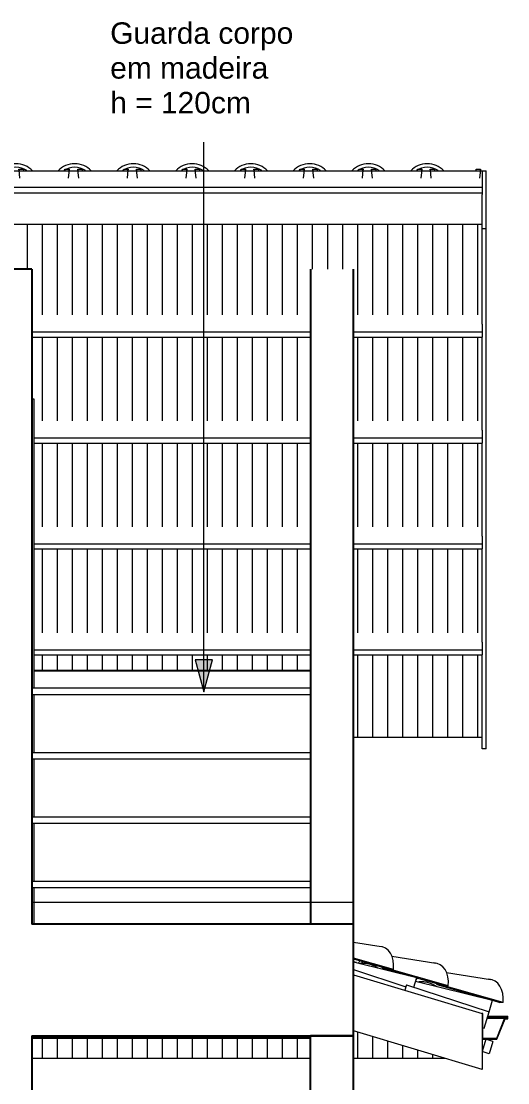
# Model space of a CAD drawing. Header units: millimetres. Extents: x -12976 to 58202, y -2238 to 7407.
# Drawn here: x 30806 to 33076, y 2461 to 7407 of the extents above; entities that cross this region are included whole.
import ezdxf

# ---------------------------------------------------------------- set-up
doc = ezdxf.new("R2010")
doc.units = ezdxf.units.MM
for name, color, linetype, lineweight in [('A-AREA', 32, 'Continuous', 9), ('A-DOOR', 31, 'Continuous', 9), ('A-GENM', 13, 'Continuous', 9), ('A-GLAZ-CURT', 52, 'Continuous', 9), ('A-GLAZ-CWMG', 51, 'Continuous', 9), ('A-ROOF', 132, 'Continuous', 9), ('A-ROOF-OTLN', 132, 'Continuous', 9), ('A-ROOF-PATT', 132, 'Continuous', 9), ('A-WALL', 113, 'Continuous', 25), ('Corrimão', 7, 'Continuous', 9), ('Corrimãos superiores', 7, 'Continuous', 9), ('G-ANNO-TEXT', 231, 'Continuous', 9), ('S-COLS', 52, 'Continuous', 25)]:
    doc.layers.add(name, color=color, linetype=linetype, lineweight=lineweight)
doc.styles.add('Arial', font='arial.ttf', dxfattribs={"height": 100})

# ---------------------------------------------------------------- blocks, each defined once
blk = doc.blocks.new('Rectangular Mullion - Ripa-4229791-FACHADA LATERAL DIREITA')
at = {"layer": 'A-GLAZ-CWMG'}
for p, q in [((-19919.7, 6632.9), (-3199.7, 6632.9)), ((-3199.7, 6632.9), (-3199.7, 6605.1)), ((-3199.7, 6605.1), (-19919.7, 6605.1)), ((-3199.7, 6605.1), (-3199.7, 6599.3))]:
    blk.add_line(p, q, dxfattribs=at)
blk = doc.blocks.new('Rectangular Mullion - Terça-4255527-FACHADA LATERAL DIREITA')
at = {"layer": 'A-GLAZ-CWMG'}
for p, q in [((-3199.7, 4513.6), (-3199.7, 4476.4)), ((-3999.7, 4476.4), (-5289.7, 4476.4)), ((-5289.7, 4454.2), (-3999.7, 4454.2)), ((-3199.7, 4476.4), (-3799.7, 4476.4)), ((-3799.7, 4454.2), (-3199.7, 4454.2)), ((-3199.7, 4476.4), (-3199.7, 4454.2))]:
    blk.add_line(p, q, dxfattribs=at)
blk = doc.blocks.new('Rectangular Mullion - Terça-V61-FACHADA LATERAL DIREITA')
at = {"layer": 'A-GLAZ-CWMG'}
for p, q in [((-3199.7, 5994.7), (-3199.7, 5957.6)), ((-3999.7, 5957.6), (-5299.7, 5957.6)), ((-5299.7, 5935.3), (-3999.7, 5935.3)), ((-3199.7, 5957.6), (-3799.7, 5957.6)), ((-3799.7, 5935.3), (-3199.7, 5935.3)), ((-3199.7, 5957.6), (-3199.7, 5935.3))]:
    blk.add_line(p, q, dxfattribs=at)
blk = doc.blocks.new('Rectangular Mullion - Caibro-4037507-FACHADA LATERAL DIREITA')
at = {"layer": 'A-GLAZ-CWMG'}
for q in [(-3199.7, 2668.7), (-3199.7, 2606)]:
    blk.add_line((-3182.4, 2663.5), q, dxfattribs=at)
blk = doc.blocks.new('Guarda-corpo - Guarda-corpo-3921231-FACHADA LATERAL DIREITA')
at = {"layer": 'Corrimão'}
for p, q in [((-5299.650772, 4000), (-3999.650772, 4000)), ((-5299.650772, 3970), (-3999.650772, 3970)), ((-5299.650772, 3700), (-3999.650772, 3700)), ((-5299.650772, 3670), (-3999.650772, 3670)), ((-5299.650772, 3400), (-3999.650772, 3400)), ((-5299.650772, 3370), (-3999.650772, 3370))]:
    blk.add_line(p, q, dxfattribs=at)
blk = doc.blocks.new('Tipo de corrimão superior - Corrimão superior_Interno_-3921427-FACHADA LATERAL DIREITA')
at = {"layer": 'Corrimãos superiores'}
for p, q in [((-3999.650772, 4300), (-5299.650772, 4300)), ((-5299.650772, 4270), (-3999.650772, 4270))]:
    blk.add_line(p, q, dxfattribs=at)
blk = doc.blocks.new('Porta inclinada - Porta inclinada Larissa-3958697-FACHADA LATERAL DIREITA')
at = {"layer": 'A-DOOR'}
for p, q in [((-5289.7, 5646.5), (-5299.7, 5646.5)), ((-5289.7, 4300), (-5289.7, 5646.5)), ((-5289.7, 4000), (-5289.7, 4270)), ((-5289.7, 3700), (-5289.7, 3970)), ((-5289.7, 3400), (-5289.7, 3670)), ((-5289.7, 3200), (-5289.7, 3370))]:
    blk.add_line(p, q, dxfattribs=at)
blk = doc.blocks.new('Rectangular Mullion - Caibro-4037542-FACHADA LATERAL DIREITA')
at = {"layer": 'A-GLAZ-CWMG'}
for p, q in [((-3149.3, 2653.6), (-3182.4, 2663.5)), ((-3149.3, 2653.6), (-3166.5, 2596.1)), ((-3166.5, 2596.1), (-3199.7, 2606))]:
    blk.add_line(p, q, dxfattribs=at)
blk = doc.blocks.new('COLONIAL BASE - COLONIAL BASE-4236683-FACHADA LATERAL DIREITA')
at = {"layer": 'A-GLAZ-CURT'}
for p, q in [((-3714.6, 6710.2), (-3715.5, 6717.8)), ((-3715.5, 6717.8), (-3695.4, 6717.8)), ((-3710.9, 6675.6), (-3715.1, 6713.7)), ((-3501, 6717.8), (-3480.9, 6717.8)), ((-3481.3, 6713.7), (-3485.5, 6675.6)), ((-3480.9, 6717.8), (-3481.8, 6710.2))]:
    blk.add_line(p, q, dxfattribs=at)
for centre, major_axis, start_param, end_param in [((-3729.7, 6647), (102.8, 0), 0.725459, 2.416134), ((-3729.7, 6647), (85.3, 0), 0.935697, 2.205895), ((-3598.2, 6724.8), (117.5, 0), 3.205466, 3.276717), ((-3598.2, 6724.8), (97.5, 0), 3.218592, 3.305186), ((-3598.2, 6724.8), (97.5, 0), 6.119592, 6.206186), ((-3598.2, 6724.8), (117.5, 0), 6.148061, 6.219312)]:
    blk.add_ellipse(centre, major_axis=major_axis, ratio=0.928477, start_param=start_param, end_param=end_param, dxfattribs=at)
blk = doc.blocks.new('COLONIAL BASE - COLONIAL BASE-V108-FACHADA LATERAL DIREITA')
at = {"layer": 'A-GLAZ-CURT'}
for p, q in [((-3988.7, 6710.2), (-3989.6, 6717.8)), ((-3989.6, 6717.8), (-3969.5, 6717.8)), ((-3985, 6675.6), (-3989.2, 6713.7)), ((-3775.1, 6717.8), (-3755, 6717.8)), ((-3755.4, 6713.7), (-3759.5, 6675.6)), ((-3755, 6717.8), (-3755.9, 6710.2))]:
    blk.add_line(p, q, dxfattribs=at)
for centre, major_axis, start_param, end_param in [((-4003.8, 6647), (102.8, 0), 0.725459, 2.416134), ((-4003.8, 6647), (85.3, 0), 0.935697, 2.198364), ((-3872.3, 6724.8), (117.5, 0), 3.205466, 3.276717), ((-3872.3, 6724.8), (97.5, 0), 3.218592, 3.305186), ((-3872.3, 6724.8), (97.5, 0), 6.119592, 6.206186), ((-3872.3, 6724.8), (117.5, 0), 6.148061, 6.219312)]:
    blk.add_ellipse(centre, major_axis=major_axis, ratio=0.928477, start_param=start_param, end_param=end_param, dxfattribs=at)
blk = doc.blocks.new('COLONIAL BASE - COLONIAL BASE-4040581-FACHADA LATERAL DIREITA')
at = {"layer": 'A-GLAZ-CURT'}
for p, q in [((-3510, 2933.8), (-3150.9, 2845.1)), ((-3196.5, 2716.1), (-3190.1, 2714.5)), ((-3189.9, 2715.2), (-3189.9, 2715.2))]:
    blk.add_line(p, q, dxfattribs=at)
blk = doc.blocks.new('COLONIAL BASE - COLONIAL BASE-V116-FACHADA LATERAL DIREITA')
at = {"layer": 'A-GLAZ-CURT'}
blk.add_line((-3799.7, 3024.1), (-3504.7, 2951.3), dxfattribs=at)
blk = doc.blocks.new('COLONIAL BASE - COLONIAL BASE-V117-FACHADA LATERAL DIREITA')
at = {"layer": 'A-GLAZ-CURT'}
for p, q in [((-3510, 2933.8), (-3150.9, 2845.1)), ((-3552.1, 2917.1), (-3559.8, 2891.5)), ((-3552.1, 2917.1), (-3167.1, 2791.1)), ((-3167.1, 2791.2), (-3150.9, 2845.1)), ((-3189.9, 2715.2), (-3167.1, 2791.1)), ((-3196.5, 2716.1), (-3190.1, 2714.5))]:
    blk.add_line(p, q, dxfattribs=at)
blk = doc.blocks.new('COLONIAL BASE - COLONIAL BASE-V118-FACHADA LATERAL DIREITA')
at = {"layer": 'A-GLAZ-CURT'}
for p, q in [((-3799.7, 3024.1), (-3504.7, 2951.3)), ((-3799.7, 2988.4), (-3554.8, 2908.3)), ((-3518.2, 2906.5), (-3504.7, 2951.3))]:
    blk.add_line(p, q, dxfattribs=at)
blk = doc.blocks.new('Colonial cumeeira - hip-4041825-FACHADA LATERAL DIREITA')
at = {"layer": 'A-GENM', "color": 8}
for p, q in [((-3799.7, 3115.5), (-3670.8, 3095.4)), ((-3613, 2988.4), (-3799.7, 3041.5)), ((-3799.7, 3037.7), (-3642.1, 2992.7)), ((-3620.7, 3050.9), (-3415.2, 3018.7)), ((-3665.8, 2995.8), (-3653.1, 2995.8)), ((-3665.8, 2995.8), (-3543, 2960.8)), ((-3357.5, 2911.8), (-3653.1, 2995.8)), ((-3627.7, 2988.6), (-3627.2, 2988.4)), ((-3613, 2988.4), (-3627.2, 2988.4)), ((-3365.2, 2974.2), (-3159.7, 2942)), ((-3505.1, 2949.9), (-3382.8, 2915)), ((-3410.3, 2919.2), (-3397.5, 2919.2)), ((-3410.3, 2919.2), (-3153.2, 2845.7)), ((-3101.9, 2835.1), (-3397.5, 2919.2)), ((-3372.2, 2911.9), (-3371.6, 2911.8)), ((-3357.5, 2911.8), (-3371.6, 2911.8)), ((-3150.9, 2845.1), (-3116.1, 2835.1)), ((-3101.9, 2835.1), (-3116.1, 2835.1))]:
    blk.add_line(p, q, dxfattribs=at)
for centre, major_axis, start_param, end_param in [((-3697, 2981.1), (33.8, 112.5), 4.980873, 6.487796), ((-3724.9, 2966.5), (28.7, 95.8), 1.073839, 1.213399), ((-3724.9, 2966.5), (23.8, 79.5), 0.953787, 1.085026), ((-3441.5, 2904.4), (33.8, 112.5), 4.980873, 6.487796), ((-3724.9, 2966.5), (23.8, 79.5), 5.286917, 5.344429), ((-3469.4, 2889.8), (23.8, 79.5), 0.953787, 1.135839), ((-3469.4, 2889.8), (23.8, 79.5), 5.286917, 5.344429), ((-3185.9, 2827.8), (33.8, 112.5), 4.980873, 6.487796), ((-3185.9, 2827.8), (28, 93.4), 1.304492, 1.341308)]:
    blk.add_ellipse(centre, major_axis=major_axis, ratio=0.691714, start_param=start_param, end_param=end_param, dxfattribs=at)

msp = doc.modelspace()

# ---------------------------------------------------------------- hatches: boundary and pattern name
at = {"layer": 'A-ROOF-PATT'}
h = msp.add_hatch(dxfattribs=at)
h.set_pattern_fill('FP_19', color=256, style=0, pattern_type=2)
h.set_pattern_definition([(90, (36155.91, 6212.23), (-70, 4e-15), [])])
h.paths.add_polyline_path([(16236.3, 4070.7), (16792.1, 4070.7), (16770.1, 4144.2), (16836.3, 4156.9), (16836.3, 4454.2), (16236.3, 4454.2), (16236.3, 4192.5)])
h.paths.add_polyline_path([(32356.3, 4070.7), (32956.3, 4070.7), (32956.3, 4454.2), (32356.3, 4454.2), (32356.3, 4192.5)])
h.paths.add_polyline_path([(31932.1, 4380.3), (32156.3, 4380.3), (32156.3, 4454.2), (30866.3, 4454.2), (30866.3, 4380.3), (31847, 4380.3)])
h.paths.add_polyline_path([(31676.7, 4557.9), (32156.3, 4557.9), (32156.3, 4947.9), (30866.3, 4947.9), (30866.3, 4557.9), (31591.5, 4557.9)])
h.paths.add_polyline_path([(16236.3, 4557.9), (16836.3, 4557.9), (16836.3, 4947.9), (16236.3, 4947.9), (16236.3, 4575.7)])
h.paths.add_polyline_path([(32783.7, 4557.9), (32956.3, 4557.9), (32956.3, 4947.9), (32356.3, 4947.9), (32356.3, 4557.9), (32698.6, 4557.9)])
h.paths.add_polyline_path([(32357.9, 5051.6), (32956.3, 5051.6), (32956.3, 5441.6), (32356.3, 5441.6), (32356.3, 5051.6)])
h.paths.add_polyline_path([(30910.3, 5051.6), (32156.3, 5051.6), (32156.3, 5441.6), (30866.3, 5441.6), (30866.3, 5051.6)])
h.paths.add_polyline_path([(16236.3, 5051.6), (16836.3, 5051.6), (16836.3, 5441.6), (16236.3, 5441.6), (16236.3, 5086.7)])
h.paths.add_polyline_path([(31250.9, 5545.4), (32156.3, 5545.4), (32156.3, 5935.3), (30856.3, 5935.3), (30856.3, 5646.5), (30866.3, 5646.5), (30866.3, 5545.4), (31165.7, 5545.4)])
h.paths.add_polyline_path([(32954, 5545.4), (32956.3, 5545.4), (32956.3, 5935.3), (32356.3, 5935.3), (32356.3, 5545.4), (32868.9, 5545.4)])
h.paths.add_polyline_path([(16236.3, 5545.4), (16836.3, 5545.4), (16836.3, 5935.3), (16236.3, 5935.3), (16236.3, 5555.2)])
h.paths.add_polyline_path([(16603.8, 6039.1), (16836.3, 6039.1), (16836.3, 6252.3), (30856.3, 6252.3), (30856.3, 6039.1), (32156.3, 6039.1), (32156.3, 6252.3), (32356.3, 6252.3), (32356.3, 6039.1), (32956.3, 6039.1), (32956.3, 6460.2), (16236.3, 6460.2), (16236.3, 6039.1), (16518.6, 6039.1)])
h = msp.add_hatch(dxfattribs=at)
h.set_pattern_fill('FP_18', color=256, style=0, pattern_type=2)
h.set_pattern_definition([(90, (36155.91, 5622.11), (-70, 4e-15), [])])
h.paths.add_polyline_path([(13210.3, 2574.7), (13636.5, 2574.7), (13636.5, 2702.6), (13314.7, 2606)])
h.paths.add_polyline_path([(31165.7, 2574.7), (32156.3, 2574.7), (32156.3, 2670), (30856.3, 2670), (30856.3, 2574.7)])
h.paths.add_polyline_path([(32528.2, 2574.7), (32782.3, 2574.7), (32356.3, 2702.5), (32356.3, 2574.7)])
h.paths.add_polyline_path([(16836.3, 2574.7), (16836.3, 2744.7), (13898.8, 2744.7), (13898.8, 2781.3), (13836.5, 2762.6), (13836.5, 2574.7), (16518.6, 2574.7)])
h.paths.add_polyline_path([(14134.2, 2848.1), (16836.3, 2848.1), (16836.3, 3020.7), (14818.8, 3020.7), (14818.8, 3057.3), (14121.6, 2848.1)])
h.paths.add_polyline_path([(15581.9, 3124.1), (16836.3, 3124.1), (16836.3, 3296.7), (15738.8, 3296.7), (15738.8, 3333.3), (15041.6, 3124.1), (15496.7, 3124.1)])
h.paths.add_polyline_path([(16688.9, 3400.1), (16836.3, 3400.1), (16836.3, 3572.7), (16658.8, 3572.7), (16658.8, 3609.3), (15961.6, 3400.1), (16603.8, 3400.1)])
at = {"layer": 'G-ANNO-TEXT'}
msp.add_hatch(color=7, dxfattribs=at).paths.add_polyline_path([(31657.9, 4281.9), (31698.1, 4431.9), (31617.7, 4431.9)])

# ---------------------------------------------------------------- linework, layer by layer
at = {"layer": 'A-AREA'}
msp.add_line((32356.3, 3300), (30856.3, 3300), dxfattribs=at)
at = {"layer": 'A-GLAZ-CURT'}
for p, q in [((32363.3, 3022.4), (32651.2, 2951.3)), ((32645.9, 2933.8), (33005, 2845.1)), ((32959.4, 2716.1), (32965.8, 2714.5)), ((32959.4, 2716.1), (32965.8, 2714.5))]:
    msp.add_line(p, q, dxfattribs=at)
msp.add_open_spline([(32369.9, 3020.6), (32365.4, 3021.9), (32360.9, 3023.1), (32356.3, 3023.9)], degree=3, dxfattribs=at)
for points, knots in [([(32385.2, 3017.1), (32387.2, 3017.4), (32393.8, 3018.4), (32405.3, 3018.7), (32419.9, 3017.1), (32434.6, 3013.5), (32451.6, 3007.1), (32463.6, 3000.7), (32470.6, 2996.1)], [-0.6899034, -0.6899034, -0.6899034, -0.6899034, -0.6666667, -0.6111111, -0.5555556, -0.5, -0.4444444, -0.3628492, -0.3628492, -0.3628492, -0.3628492]), ([(32657, 2930.8), (32659.7, 2931.3), (32668, 2932.6), (32682.5, 2932.7), (32700.4, 2929.8), (32721, 2923), (32735.4, 2915.4), (32743.7, 2909.8)], [-0.9492274, -0.9492274, -0.9492274, -0.9492274, -0.9038462, -0.8076923, -0.7115385, -0.6153846, -0.4776913, -0.4776913, -0.4776913, -0.4776913])]:
    msp.add_open_spline(points, degree=3, knots=knots, dxfattribs=at)
at = {"layer": 'A-ROOF'}
for p, q in [((32356.3, 4070.7), (32956.3, 4070.7)), ((30856.3, 2574.7), (32156.3, 2574.7)), ((32356.3, 2574.7), (32782.3, 2574.7))]:
    msp.add_line(p, q, dxfattribs=at)
at = {"layer": 'A-ROOF-OTLN'}
for p, q in [((16217.3, 6710.2), (32975.3, 6710.2)), ((32956.3, 6710.2), (32956.3, 6632.9)), ((32975.3, 4016.9), (32975.3, 6710.2)), ((32956.3, 5994.7), (32956.3, 6599.3)), ((32956.3, 6460.2), (16236.3, 6460.2)), ((32956.3, 6440.9), (32975.3, 6440.9)), ((32956.3, 5501), (32956.3, 5935.3)), ((32956.3, 5007.3), (32956.3, 5441.6)), ((32956.3, 4513.6), (32956.3, 4947.9)), ((32956.3, 4016.9), (32956.3, 4454.2)), ((32975.3, 4016.9), (32956.3, 4016.9)), ((32356.3, 2963.5), (32956.3, 2783.5)), ((32956.3, 2783.5), (32956.3, 2522.5)), ((32959.4, 2783.5), (32956.3, 2783.5)), ((32959.4, 2666.8), (32959.4, 2783.5)), ((32982.7, 2770.8), (33076.3, 2770.8)), ((33063.6, 2770.8), (33063.6, 2767.6)), ((33076.3, 2758.1), (33076.3, 2770.8)), ((32979.9, 2761.3), (33073.1, 2761.3)), ((32981.8, 2767.6), (33073.1, 2767.6)), ((33061.2, 2761.3), (33023.1, 2666.8)), ((33025.5, 2663.6), (33063.6, 2758.1)), ((33063.6, 2758.1), (33076.3, 2758.1)), ((33073.1, 2767.6), (33073.1, 2761.3)), ((32956.3, 2522.5), (32356.3, 2702.5)), ((32956.3, 2663.6), (33025.5, 2663.6)), ((33023.1, 2666.8), (32959.4, 2666.8))]:
    msp.add_line(p, q, dxfattribs=at)
at = {"layer": 'A-WALL'}
for p, q in [((30856.3, 6252.3), (16836.3, 6252.3)), ((30856.3, 6252.3), (30856.3, 3200)), ((32156.3, 4380.3), (30866.3, 4380.3)), ((32356.3, 3200), (30856.3, 3200)), ((32356.3, 2680), (32356.3, 3200)), ((30856.3, 2680), (30856.3, 200)), ((30856.3, 2680), (32356.3, 2680)), ((30856.3, 2670), (32156.3, 2670))]:
    msp.add_line(p, q, dxfattribs=at)
at = {"layer": 'G-ANNO-TEXT', "color": 7}
for p, q in [((31657.9, 4281.9), (31657.9, 6842.9)), ((31698.1, 4431.9), (31617.7, 4431.9)), ((31617.7, 4431.9), (31657.9, 4281.9)), ((31657.9, 4281.9), (31698.1, 4431.9))]:
    msp.add_line(p, q, dxfattribs=at)
at = {"layer": 'S-COLS'}
for p, q in [((32156.3, 6252.3), (32156.3, 3200)), ((32356.3, 3200), (32356.3, 6252.3)), ((32356.3, 3200), (32156.3, 3200)), ((32156.3, 200), (32156.3, 2680)), ((32356.3, 2680), (32156.3, 2680)), ((32356.3, 200), (32356.3, 2680))]:
    msp.add_line(p, q, dxfattribs=at)

# ---------------------------------------------------------------- block references
at = {"layer": 'A-DOOR'}
msp.add_blockref('Porta inclinada - Porta inclinada Larissa-3958697-FACHADA LATERAL DIREITA', (36155.9, 0), dxfattribs=at)
at = {"layer": 'A-GENM', "color": 7}
msp.add_blockref('Colonial cumeeira - hip-4041825-FACHADA LATERAL DIREITA', (36155.9, 0), dxfattribs=at)
at = {"layer": 'A-GLAZ-CURT'}
for name, p in [('COLONIAL BASE - COLONIAL BASE-4236683-FACHADA LATERAL DIREITA', (34511.3, 0)), ('COLONIAL BASE - COLONIAL BASE-4236683-FACHADA LATERAL DIREITA', (34785.4, 0)), ('COLONIAL BASE - COLONIAL BASE-4236683-FACHADA LATERAL DIREITA', (35059.5, 0)), ('COLONIAL BASE - COLONIAL BASE-4236683-FACHADA LATERAL DIREITA', (35333.6, 0)), ('COLONIAL BASE - COLONIAL BASE-4236683-FACHADA LATERAL DIREITA', (35607.7, 0)), ('COLONIAL BASE - COLONIAL BASE-V108-FACHADA LATERAL DIREITA', (36155.9, 0)), ('COLONIAL BASE - COLONIAL BASE-4236683-FACHADA LATERAL DIREITA', (36155.9, 0)), ('COLONIAL BASE - COLONIAL BASE-4236683-FACHADA LATERAL DIREITA', (36430, 0)), ('COLONIAL BASE - COLONIAL BASE-V116-FACHADA LATERAL DIREITA', (36155.9, 0)), ('COLONIAL BASE - COLONIAL BASE-V116-FACHADA LATERAL DIREITA', (36155.9, 0)), ('COLONIAL BASE - COLONIAL BASE-V116-FACHADA LATERAL DIREITA', (36155.9, 0)), ('COLONIAL BASE - COLONIAL BASE-V116-FACHADA LATERAL DIREITA', (36155.9, 0)), ('COLONIAL BASE - COLONIAL BASE-V116-FACHADA LATERAL DIREITA', (36155.9, 0)), ('COLONIAL BASE - COLONIAL BASE-V116-FACHADA LATERAL DIREITA', (36155.9, 0)), ('COLONIAL BASE - COLONIAL BASE-V116-FACHADA LATERAL DIREITA', (36155.9, 0)), ('COLONIAL BASE - COLONIAL BASE-V116-FACHADA LATERAL DIREITA', (36155.9, 0)), ('COLONIAL BASE - COLONIAL BASE-V116-FACHADA LATERAL DIREITA', (36155.9, 0)), ('COLONIAL BASE - COLONIAL BASE-V116-FACHADA LATERAL DIREITA', (36155.9, 0)), ('COLONIAL BASE - COLONIAL BASE-V116-FACHADA LATERAL DIREITA', (36155.9, 0)), ('COLONIAL BASE - COLONIAL BASE-V116-FACHADA LATERAL DIREITA', (36155.9, 0)), ('COLONIAL BASE - COLONIAL BASE-V118-FACHADA LATERAL DIREITA', (36155.9, 0)), ('COLONIAL BASE - COLONIAL BASE-V116-FACHADA LATERAL DIREITA', (36155.9, 0)), ('COLONIAL BASE - COLONIAL BASE-V117-FACHADA LATERAL DIREITA', (36155.9, 0)), ('COLONIAL BASE - COLONIAL BASE-4040581-FACHADA LATERAL DIREITA', (36155.9, 0)), ('COLONIAL BASE - COLONIAL BASE-4040581-FACHADA LATERAL DIREITA', (36155.9, 0)), ('COLONIAL BASE - COLONIAL BASE-4040581-FACHADA LATERAL DIREITA', (36155.9, 0)), ('COLONIAL BASE - COLONIAL BASE-4040581-FACHADA LATERAL DIREITA', (36155.9, 0)), ('COLONIAL BASE - COLONIAL BASE-4040581-FACHADA LATERAL DIREITA', (36155.9, 0)), ('COLONIAL BASE - COLONIAL BASE-4040581-FACHADA LATERAL DIREITA', (36155.9, 0)), ('COLONIAL BASE - COLONIAL BASE-4040581-FACHADA LATERAL DIREITA', (36155.9, 0)), ('COLONIAL BASE - COLONIAL BASE-4040581-FACHADA LATERAL DIREITA', (36155.9, 0)), ('COLONIAL BASE - COLONIAL BASE-4040581-FACHADA LATERAL DIREITA', (36155.9, 0)), ('COLONIAL BASE - COLONIAL BASE-4040581-FACHADA LATERAL DIREITA', (36155.9, 0)), ('COLONIAL BASE - COLONIAL BASE-4040581-FACHADA LATERAL DIREITA', (36155.9, 0)), ('COLONIAL BASE - COLONIAL BASE-4040581-FACHADA LATERAL DIREITA', (36155.9, 0)), ('COLONIAL BASE - COLONIAL BASE-4040581-FACHADA LATERAL DIREITA', (36155.9, 0)), ('COLONIAL BASE - COLONIAL BASE-4040581-FACHADA LATERAL DIREITA', (36155.9, 0))]:
    msp.add_blockref(name, p, dxfattribs=at)
at = {"layer": 'A-GLAZ-CWMG'}
for name, p in [('Rectangular Mullion - Ripa-4229791-FACHADA LATERAL DIREITA', (36155.9, 0)), ('Rectangular Mullion - Terça-V61-FACHADA LATERAL DIREITA', (36155.9, 0)), ('Rectangular Mullion - Terça-4255527-FACHADA LATERAL DIREITA', (36155.9, 987.4)), ('Rectangular Mullion - Terça-4255527-FACHADA LATERAL DIREITA', (36155.9, 493.7)), ('Rectangular Mullion - Terça-4255527-FACHADA LATERAL DIREITA', (36155.9, 0)), ('Rectangular Mullion - Caibro-4037507-FACHADA LATERAL DIREITA', (36155.9, 0)), ('Rectangular Mullion - Caibro-4037542-FACHADA LATERAL DIREITA', (36155.9, 0))]:
    msp.add_blockref(name, p, dxfattribs=at)
at = {"layer": 'Corrimão'}
msp.add_blockref('Guarda-corpo - Guarda-corpo-3921231-FACHADA LATERAL DIREITA', (36155.9, 0), dxfattribs=at)
at = {"layer": 'Corrimãos superiores'}
msp.add_blockref('Tipo de corrimão superior - Corrimão superior_Interno_-3921427-FACHADA LATERAL DIREITA', (36155.9, 0), dxfattribs=at)

# ---------------------------------------------------------------- texts
at = {"layer": 'G-ANNO-TEXT', "color": 7, "char_height": 100, "attachment_point": 1, "style": 'Arial'}
for s, insert, width in [('Guarda corpo', (31221.4, 7401.5), 1054.219), ('em madeira', (31221.4, 7239.4), 913.924), ('h = 120cm', (31221.4, 7077.4), 813.713)]:
    msp.add_mtext(s, dxfattribs=dict(at, insert=insert, width=width))

doc.saveas('drawing.dxf')
